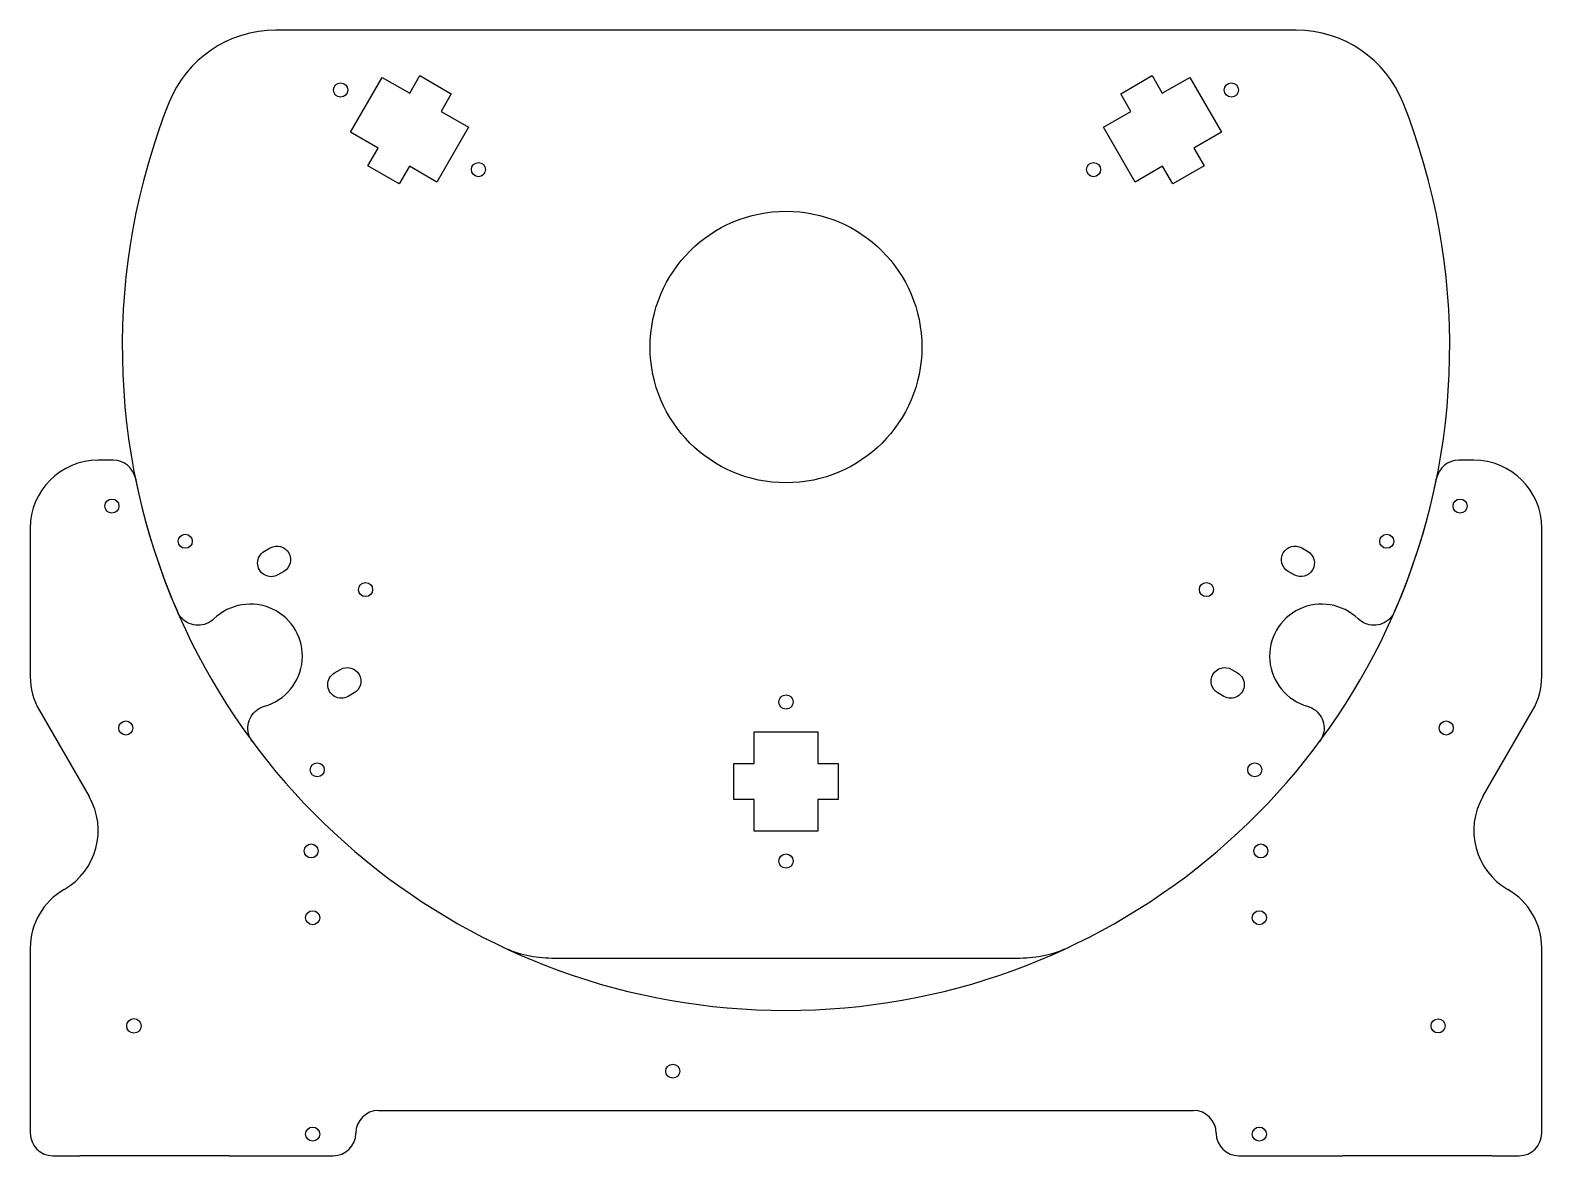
# Model space of a CAD drawing. Header units: millimetres. Extents: x -167 to 167, y -179 to 70.
import ezdxf

# ---------------------------------------------------------------- set-up
doc = ezdxf.new("R2010")
doc.units = ezdxf.units.MM
doc.layers.get('0').update_dxf_attribs({"linetype": 'CONTINUOUS'})

msp = doc.modelspace()

# ---------------------------------------------------------------- linework, layer by layer
for p, q in [((112.67, 70), (-112.67, 70)), ((-148.58, -25), (-151.9, -25)), ((151.9, -25), (148.58, -25)), ((-166.9, -40), (-166.9, -72.83)), ((166.9, -72.83), (166.9, -40)), ((-164.89, -80.33), (-153.91, -99.35)), ((153.91, -99.35), (164.89, -80.33)), ((-166.9, -132.83), (-166.9, -173.7)), ((166.9, -173.7), (166.9, -132.83)), ((-51.69, -135), (51.69, -135)), ((-90, -168.7), (90, -168.7)), ((-161.9, -178.7), (-155.95, -178.7)), ((-122.95, -178.7), (-155.95, -178.7)), ((-122.95, -178.7), (-105, -178.7)), ((-105, -178.7), (-100, -178.7)), ((100, -178.7), (105, -178.7)), ((105, -178.7), (122.95, -178.7)), ((155.95, -178.7), (122.95, -178.7)), ((155.95, -178.7), (161.9, -178.7))]:
    msp.add_line(p, q)
for points in [[(-89.16, 59.56), (-83.1, 56.06), (-80.85, 59.96), (-73.92, 55.96), (-76.17, 52.06), (-70.11, 48.56), (-77.11, 36.44), (-83.17, 39.94), (-85.42, 36.04), (-92.35, 40.04), (-90.1, 43.94), (-96.16, 47.44)], [(96.16, 47.44), (90.1, 43.94), (92.35, 40.04), (85.42, 36.04), (83.17, 39.94), (77.11, 36.44), (70.11, 48.56), (76.17, 52.06), (73.92, 55.96), (80.85, 59.96), (83.1, 56.06), (89.16, 59.56)], [(-7, -107), (-7, -100), (-11.5, -100), (-11.5, -92), (-7, -92), (-7, -85), (7, -85), (7, -92), (11.5, -92), (11.5, -100), (7, -100), (7, -107)]]:
    msp.add_lwpolyline(points, close=True)
for points in [[(-110.89, -49.59), (-112.19, -50.34, -1), (-115.19, -45.14), (-113.89, -44.39, -1)], [(112.19, -50.34), (110.89, -49.59, -1), (113.89, -44.39), (115.19, -45.14, -1)], [(-99.69, -71.99), (-98.39, -71.24, -1), (-95.39, -76.44), (-96.69, -77.19, -1)], [(96.69, -77.19), (95.39, -76.44, -1), (98.39, -71.24), (99.69, -71.99, -1)]]:
    msp.add_lwpolyline(points, format="xyb", close=True)
for centre, radius in [((-98.36, 56.79), 1.57), ((98.36, 56.79), 1.57), ((-67.92, 39.21), 1.57), ((67.92, 39.21), 1.57), ((0, 0), 30), ((-148.86, -35.14), 1.55), ((148.86, -35.14), 1.55), ((-132.66, -42.93), 1.55), ((132.66, -42.93), 1.55), ((-92.84, -53.6), 1.55), ((92.84, -53.6), 1.55), ((0, -78.43), 1.57), ((-145.81, -84.18), 1.55), ((145.81, -84.18), 1.55), ((-103.51, -93.42), 1.55), ((103.51, -93.42), 1.55), ((-104.86, -111.35), 1.55), ((104.86, -111.35), 1.55), ((0, -113.58), 1.57), ((-104.53, -126.09), 1.55), ((104.53, -126.09), 1.55), ((-144, -150), 1.6), ((144, -150), 1.55), ((-25, -160), 1.55), ((-104.53, -173.91), 1.55), ((104.53, -173.91), 1.55)]:
    msp.add_circle(centre, radius)
for centre, radius, start, end in [((-112.67, 44.6), 25.4, 90, 158.4047), ((112.67, 44.6), 25.4, 21.5953, 90), ((0, 0), 146.58, 158.4047, 203.5088), ((0, 0), 146.58, -23.5088, 21.5953), ((-151.9, -40), 15, 90, 180), ((-148.58, -30), 5, 11.4151, 90), ((148.58, -30), 5, 90, 168.5849), ((151.9, -40), 15, 0, 90), ((0, 0), 146.58, 191.4151, 348.5849), ((-151.9, -72.83), 15, 180, 210), ((151.9, -72.83), 15, -30, 0), ((-166.9, -106.85), 15, -60, 30), ((166.9, -106.85), 15, 150, 240), ((-151.9, -132.83), 15, 120, 180), ((151.9, -132.83), 15, 0, 60), ((-51.69, -109.6), 25.4, 244.7482, 270), ((51.69, -109.6), 25.4, 270, 295.2518), ((-90, -173.7), 5, 90, 180), ((90, -173.7), 5, 0, 90), ((-161.9, -173.7), 5, 180, 270), ((-100, -173.7), 5, 270, 360), ((100, -173.7), 5, 180, 270), ((161.9, -173.7), 5, -90, 0)]:
    msp.add_arc(centre, radius, start, end)
for centre, major_axis in [((-118.34, -68.32), (10, 5.77)), ((118.34, -68.32), (-10, 5.77))]:
    msp.add_ellipse(centre, major_axis=major_axis, ratio=0.996195, start_param=4.466385, end_param=8.099986)
for points, knots in [([(-126.35, -60.07), (-126.82, -60.52), (-127.37, -60.88), (-128.58, -61.36), (-129.23, -61.48), (-130.53, -61.47), (-131.17, -61.34), (-132.37, -60.83), (-132.92, -60.46), (-133.81, -59.56), (-134.17, -59.04), (-134.41, -58.47)], [0, 0, 0, 0, 0.1953155, 0.1953155, 0.3906051, 0.3906051, 0.5859083, 0.5859083, 0.7812513, 0.7812513, 0.9676405, 0.9676405, 0.9676405, 0.9676405]), ([(134.41, -58.47), (134.15, -59.07), (133.78, -59.61), (132.85, -60.52), (132.29, -60.87), (131.08, -61.36), (130.44, -61.48), (129.14, -61.47), (128.49, -61.34), (127.32, -60.85), (126.8, -60.5), (126.35, -60.07)], [0, 0, 0, 0, 0.195443, 0.195443, 0.3908545, 0.3908545, 0.5862023, 0.5862023, 0.7814866, 0.7814866, 0.9676495, 0.9676495, 0.9676495, 0.9676495]), ([(-117.84, -87.17), (-118.23, -86.65), (-118.51, -86.05), (-118.83, -84.79), (-118.87, -84.13), (-118.68, -82.84), (-118.46, -82.22), (-117.8, -81.1), (-117.37, -80.61), (-116.35, -79.84), (-115.8, -79.56), (-115.2, -79.39)], [0, 0, 0, 0, 0.195443, 0.195443, 0.3908545, 0.3908545, 0.5862023, 0.5862023, 0.7814866, 0.7814866, 0.9676495, 0.9676495, 0.9676495, 0.9676495]), ([(115.2, -79.39), (115.82, -79.57), (116.41, -79.87), (117.43, -80.67), (117.86, -81.17), (118.5, -82.31), (118.7, -82.93), (118.87, -84.22), (118.82, -84.88), (118.49, -86.11), (118.21, -86.67), (117.84, -87.17)], [0, 0, 0, 0, 0.1953155, 0.1953155, 0.3906051, 0.3906051, 0.5859083, 0.5859083, 0.7812513, 0.7812513, 0.9676405, 0.9676405, 0.9676405, 0.9676405])]:
    msp.add_open_spline(points, degree=3, knots=knots)

doc.saveas('drawing.dxf')
